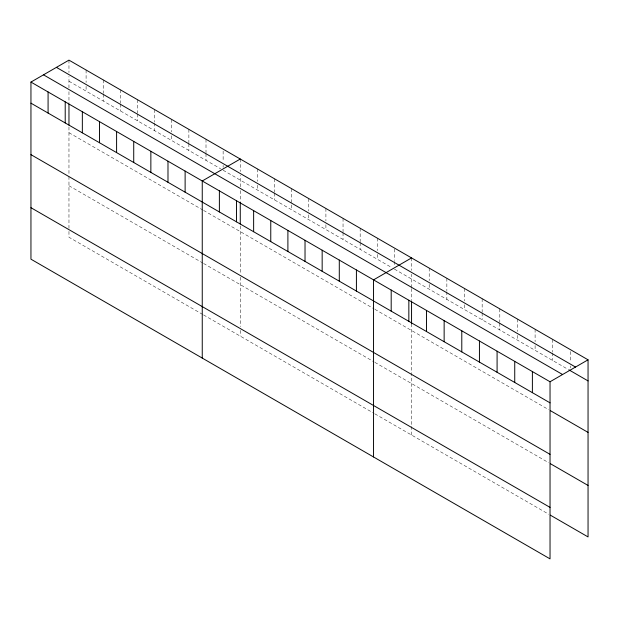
<?xml version="1.0" encoding="UTF-8"?>
<svg xmlns="http://www.w3.org/2000/svg" width="619" height="619" viewBox="0 0 619 619"><rect width="100%" height="100%" fill="white"/><g stroke="black" fill="none" stroke-linecap="round" stroke-linejoin="round"><path stroke-width="0.46" stroke-dasharray="3.1 2.32" d="M68.964 91.705L68.964 103.149M68.964 87.89L68.964 76.423M240.265 190.606L240.265 201.09M240.265 186.791L240.265 175.324M411.558 288.547L411.558 299.991M411.558 287.595L411.558 274.217M68.964 81.221L220.689 168.817M223.134 170.225L391.982 267.71M394.435 269.126L567.994 369.326M68.964 132.706L202.738 209.942M203.558 210.406L374.038 308.835M374.851 309.307L548.744 409.701M68.964 185.746L202.738 262.982M203.558 263.454L374.038 361.883M374.851 362.355L548.744 462.749M202.738 314.467L68.964 237.239L68.964 229.61M203.558 314.939L374.038 413.368M374.851 413.84L548.744 514.234M570.401 351.546L570.401 362.092M570.401 365.922L570.401 367.841M552.752 339.436L552.752 351.902M552.752 352.861L552.752 360.529M535.102 329.246L535.102 341.711M535.102 345.549L535.102 350.339M517.453 319.056L517.453 331.521M517.453 335.359L517.453 340.148M499.804 308.866L499.804 322.29M499.804 323.25L499.804 329.958M482.155 298.683L482.155 312.1M482.155 313.059L482.155 319.775M464.505 288.493L464.505 300.95M464.505 304.788L464.505 309.585M446.856 278.302L446.856 290.768M446.856 291.719L446.856 299.395M429.207 268.112L429.207 280.577M429.207 284.407L429.207 289.205M411.558 257.922L411.558 270.387M411.558 323.822L411.558 425.501M411.558 426.452L411.558 435.033M394.435 248.993L394.435 260.498M394.435 261.458L394.435 266.247M377.304 238.145L377.304 250.602M377.304 254.44L377.304 259.237M360.173 228.249L360.173 241.673M360.173 242.633L360.173 249.341M343.042 218.36L343.042 231.785M343.042 232.744L343.042 239.452M325.911 208.471L325.911 220.937M325.911 224.774L325.911 229.564M308.78 198.583L308.78 211.048M308.78 214.878L308.78 219.675M291.65 188.694L291.65 209.787M274.526 178.806L274.526 192.223M274.526 193.182L274.526 199.898M257.396 168.91L257.396 181.375M257.396 185.213L257.396 190.002M240.265 159.021L240.265 171.486M240.265 225.881L240.265 273.482M240.265 277.204L240.265 326.6M240.265 330.414L240.265 336.132M223.134 151.051L223.134 161.598M223.134 165.435L223.134 167.347M206.003 139.244L206.003 152.669M206.003 153.628L206.003 160.336M188.872 129.356L188.872 142.78M188.872 143.732L188.872 150.448M171.742 119.467L171.742 131.924M171.742 135.762L171.742 140.559M154.611 109.571L154.611 122.036M154.611 122.995L154.611 130.663M137.488 99.682L137.488 113.107M137.488 114.066L137.488 120.775M120.357 89.794L120.357 103.218M120.357 104.178L120.357 110.886M103.226 79.905L103.226 93.33M103.226 94.289L103.226 100.998M86.095 70.017L86.095 82.482M86.095 86.312L86.095 91.109M68.964 60.128L68.964 72.585M68.964 126.98L68.964 175.51M68.964 176.446L68.964 228.651"/><path stroke-width="0.93" d="M30.95 82.072L550.036 381.761L550.036 558.872L30.95 259.183L30.95 82.072L68.964 60.128L588.05 359.817L588.05 536.928L550.345 515.155M240.265 159.021L202.251 180.972L202.251 358.084M411.558 257.922L373.543 279.873L373.543 456.977M550.036 381.761L588.05 359.817M56.422 67.37L575.508 367.059M568.799 369.791L588.05 380.909M43.492 74.829L562.578 374.518M30.95 103.164L550.036 402.853M550.345 410.629L588.05 432.395M30.95 154.649L550.036 454.346M550.345 463.67L588.05 485.443M30.95 207.698L550.036 507.387M532.386 371.578L532.386 392.67M514.737 361.388L514.737 382.48M497.088 351.197L497.088 372.29M479.439 341.007L479.439 362.1M461.789 330.817L461.789 351.909M444.14 320.627L444.14 341.719M426.491 310.436L426.491 331.529M411.558 300.942L411.558 323.822M408.842 300.246L408.842 321.338M391.193 290.056L391.193 311.148M356.412 269.977L356.412 291.069M339.289 260.088L339.289 281.181M322.159 250.2L322.159 271.292M305.028 240.311L305.028 261.404M287.897 230.423L287.897 251.515M270.766 220.534L270.766 241.627M253.635 210.638L253.635 231.73M240.265 202.042L240.265 223.977M236.504 200.749L236.504 221.842M219.381 190.861L219.381 211.953M185.12 171.084L185.12 192.176M167.989 161.195L167.989 182.288M150.858 151.299L150.858 172.392M133.727 141.411L133.727 162.503M116.596 131.522L116.596 152.614M99.466 121.633L99.466 142.726M82.342 111.745L82.342 132.837M68.964 104.1L68.964 125.077M65.212 101.856L65.212 122.949M48.081 91.96L48.081 113.053"/></g></svg>
